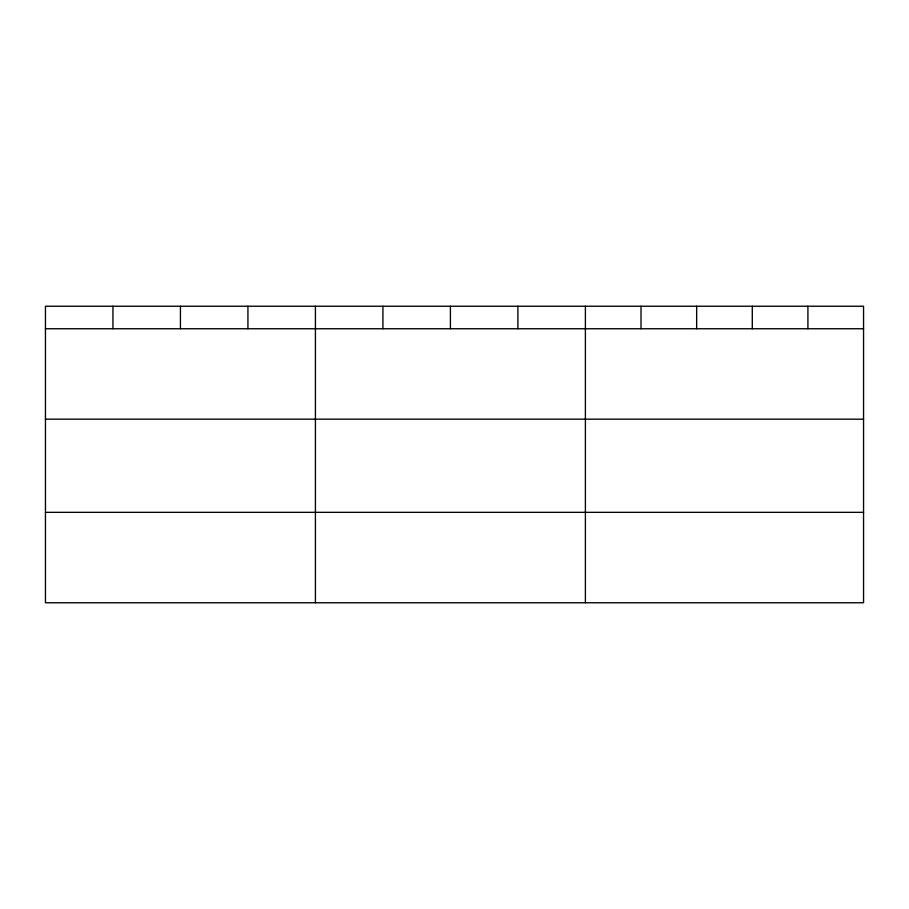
<?xml version="1.0" encoding="UTF-8"?>
<svg xmlns="http://www.w3.org/2000/svg" width="909" height="909" viewBox="0 0 909 909"><rect width="100%" height="100%" fill="white"/><g stroke="black" fill="none" stroke-linecap="round" stroke-linejoin="round"><path stroke-width="1.36" d="M863.55 419.174L863.55 306.242L45.45 306.242L45.45 602.758L863.55 602.758L863.55 419.174L45.45 419.174M45.45 328.751L863.55 328.751M45.45 512.335L863.55 512.335M807.919 306.242L807.919 328.751M752.288 306.242L752.288 328.751M696.658 306.242L696.658 328.751M641.027 306.242L641.027 328.751M585.396 306.242L585.396 602.758M517.903 306.242L517.903 328.751M450.409 306.242L450.409 328.751M382.916 306.242L382.916 328.751M315.423 306.242L315.423 602.758M247.93 306.242L247.93 328.751M180.437 306.242L180.437 328.751M112.943 306.242L112.943 328.751"/></g></svg>
